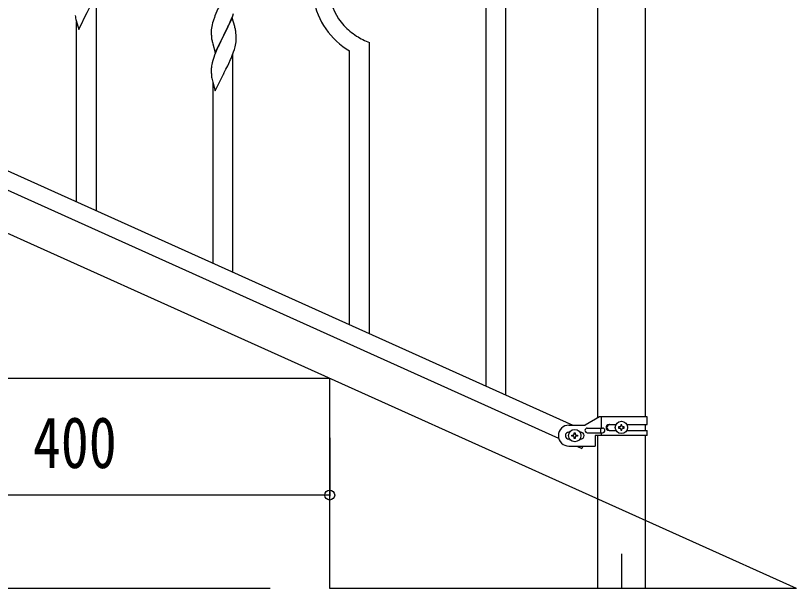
# Model space of a CAD drawing. Units: millimetres, scale not verified. Extents: x -4015 to 4015, y -2862 to 2860.
# Drawn here: x 760 to 1430, y -1990 to -1499 of the extents above; entities that cross this region are included whole.
import ezdxf
from ezdxf.enums import TextEntityAlignment as Align

# ---------------------------------------------------------------- set-up
doc = ezdxf.new("R2010")
doc.units = ezdxf.units.MM
doc.header["$LTSCALE"] = 10
for name, color, linetype in [('0-2_YKK_12', 2, 'Continuous'), ('0-3_YKK_A1', 4, 'Continuous'), ('0-4_YKK_D', 6, 'Continuous')]:
    doc.layers.add(name, color=color, linetype=linetype)
doc.styles.add('ＭＳ ゴシック', font='')
doc.styles.get('ＭＳ ゴシック').set_extended_font_data('MS Gothic')

msp = doc.modelspace()

# ---------------------------------------------------------------- linework, layer by layer
at = {"layer": '0-2_YKK_12'}
msp.add_line((1279.69, -1960.24), (1279.69, -1989.9), dxfattribs=at)
at = {"layer": '0-3_YKK_A1'}
for p, q in [((1163.69, -1816.49), (1163.69, -1160.36)), ((1180.69, -1824.14), (1180.69, -1168.01)), ((1259.44, -1843.71), (1259.44, -1259.9)), ((1299.94, -1259.9), (1299.94, -1842.92)), ((829.69, -1666.18), (829.69, -1479.39)), ((812.69, -1658.52), (812.69, -1504.13)), ((1063.69, -1771.49), (1063.69, -1521.95)), ((946.69, -1718.83), (946.69, -1532.04)), ((1046.69, -1763.84), (1046.69, -1529.03)), ((533.46, -1532.86), (1237.96, -1849.92)), ((521.41, -1543.88), (1225.92, -1860.95)), ((938.86, -1548.51), (938.7, -1548.84)), ((929.69, -1711.18), (929.69, -1556.79)), ((1260.81, -1842.92), (1248.69, -1849.92)), ((1301.69, -1842.92), (1260.81, -1842.92)), ((1262.72, -1852.42), (1262.72, -1842.92)), ((1301.69, -1849.42), (1301.69, -1842.92)), ((1234.69, -1849.92), (1248.69, -1849.92)), ((1250.49, -1852.42), (1263.57, -1852.42)), ((1262.16, -1856.42), (1262.16, -1852.42)), ((1269.09, -1849.42), (1275.02, -1849.42)), ((1278.25, -1851.44), (1277.29, -1851.44)), ((1281.13, -1852.4), (1282.09, -1852.4)), ((1284.36, -1849.42), (1301.69, -1849.42)), ((1299.94, -1849.42), (1299.94, -1854.42)), ((1235.32, -1855.92), (1234.69, -1855.92)), ((1238.25, -1859.4), (1237.29, -1859.4)), ((1241.13, -1858.44), (1242.09, -1858.44)), ((1244.69, -1855.92), (1244.06, -1855.92)), ((1250.49, -1856.42), (1263.57, -1856.42)), ((1257.19, -1858.92), (1257.19, -1867.92)), ((1301.69, -1858.92), (1257.19, -1858.92)), ((1259.44, -1989.9), (1259.44, -1858.92)), ((1262.72, -1858.92), (1262.72, -1856.42)), ((1269.09, -1854.42), (1275.01, -1854.42)), ((1284.36, -1854.42), (1301.69, -1854.42)), ((1299.94, -1858.92), (1299.94, -1989.9)), ((1301.69, -1858.92), (1301.69, -1854.42)), ((1235.32, -1861.92), (1234.69, -1861.92)), ((1244.69, -1861.92), (1244.06, -1861.92)), ((1234.69, -1867.92), (1257.19, -1867.92)), ((1241.41, -1867.92), (1245.73, -1869.86)), ((1246.6, -1867.92), (1245.73, -1869.86))]:
    msp.add_line(p, q, dxfattribs=at)
for points in [[(946.09, -1467.91), (938.86, -1482.77), (938.52, -1483.44), (935.91, -1488.63), (934.81, -1490.93), (934.14, -1492.37), (933.03, -1494.83), (931.36, -1498.86), (930.79, -1500.38)], [(811.86, -1500.93), (812.12, -1502.11), (812.37, -1503.07), (814.64, -1510.71), (821.86, -1495.85), (822.03, -1495.52), (823.75, -1492.14), (825.25, -1489.08), (826.14, -1487.21), (827.69, -1483.79), (828.13, -1482.79), (829.17, -1480.26), (830.3, -1477.23), (830.97, -1475.23)], [(928.19, -1510.76), (928.15, -1511.58), (928.14, -1511.97), (928.16, -1513.83), (928.19, -1514.84), (928.24, -1515.78), (928.34, -1517.22), (928.49, -1518.54), (928.63, -1519.53), (928.81, -1520.48), (928.91, -1520.95), (929.12, -1521.89), (929.37, -1522.85), (931.64, -1530.5), (938.86, -1515.63), (939.03, -1515.3), (940.96, -1511.5), (942.47, -1508.4), (943.14, -1506.99), (944.48, -1504.07), (945.34, -1502.07), (946.56, -1499.03), (947.3, -1497.01)], [(946.09, -1500.78), (938.86, -1515.63), (938.7, -1515.96), (936.35, -1520.62), (934.59, -1524.27), (934.14, -1525.24), (933.03, -1527.7), (931.76, -1530.72), (930.97, -1532.75), (930.25, -1534.76), (929.46, -1537.24), (928.94, -1539.17), (928.63, -1540.57), (928.39, -1541.92), (928.23, -1543.21), (928.17, -1544.04), (928.14, -1544.84), (928.16, -1546.7), (928.19, -1547.71), (928.24, -1548.66), (928.34, -1550.1), (928.49, -1551.41)], [(929.76, -1503.39), (929.32, -1504.86), (928.83, -1506.77), (928.54, -1508.15), (928.32, -1509.49)], [(948.82, -1510.32), (948.48, -1508.9), (948.29, -1508.18), (946.09, -1500.78)], [(949.56, -1520.1), (949.58, -1519.3), (949.58, -1518.16), (949.53, -1516.43), (949.47, -1515.19), (949.36, -1513.77)], [(948.67, -1525.45), (949, -1524.04), (949.27, -1522.67), (949.46, -1521.36)], [(928.86, -1553.59), (929.12, -1554.77), (929.37, -1555.72), (931.64, -1563.37), (938.86, -1548.51), (939.03, -1548.18), (940.75, -1544.79), (942.25, -1541.73), (943.14, -1539.86), (944.69, -1536.44), (945.13, -1535.44), (946.17, -1532.91), (947.3, -1529.88), (947.97, -1527.88)], [(1429.69, -1989.9), (629.69, -1629.9), (229.69, -1629.9)], [(1029.69, -1809.9), (629.69, -1809.9), (629.69, -1629.9)], [(1429.69, -1989.9), (1029.69, -1989.9), (1029.69, -1809.9)], [(1277.29, -1851.44), (1277.29, -1852.4), (1278.25, -1852.4)], [(1280.17, -1850.48), (1280.17, -1849.52), (1279.21, -1849.52), (1279.21, -1850.48)], [(1279.21, -1853.36), (1279.21, -1854.32), (1280.17, -1854.32), (1280.17, -1853.36)], [(1282.09, -1852.4), (1282.09, -1851.44), (1281.13, -1851.44)], [(1237.29, -1859.4), (1237.29, -1858.44), (1238.25, -1858.44)], [(1239.21, -1857.48), (1239.21, -1856.52), (1240.17, -1856.52), (1240.17, -1857.48)], [(1240.17, -1860.36), (1240.17, -1861.32), (1239.21, -1861.32), (1239.21, -1860.36)], [(1242.09, -1858.44), (1242.09, -1859.4), (1241.13, -1859.4)]]:
    msp.add_lwpolyline(points, dxfattribs=at)
for centre in [(1279.69, -1851.92), (1239.69, -1858.92)]:
    msp.add_circle(centre, 5.3, dxfattribs=at)
for centre, radius, start, end in [((1079.36, -1473.42), 64.5, 189.92903, 239.55871), ((1077.9, -1474.21), 48.94, 188.34153, 222.46459), ((866.09, -1490.6), 55.21, 188.49987, 190.79162), ((1005.39, -1527.63), 79.42, 159.93435, 162.22611), ((960.13, -1513.38), 32.04, 173.03232, 175.32407), ((907.35, -1519.03), 42.37, 9.56725, 11.859), ((904.5, -1518.63), 45.12, 6.17603, 8.46779), ((1092.18, -1457.47), 70.83, 224.66249, 236.11211), ((1093.66, -1450.45), 77.52, 238.09168, 247.25412), ((887.57, -1509.17), 63.23, 342.78424, 345.07599), ((918.14, -1518.11), 31.49, 354.07159, 356.36334), ((983.09, -1543.25), 55.21, 188.49987, 190.79162), ((1234.69, -1858.92), 9, 90, 270), ((1250.49, -1854.42), 2, 90, 270), ((1263.57, -1854.42), 2, 270, 90), ((1269.09, -1851.92), 2.5, 90, 270), ((1269.84, -1851.92), 2.5, 90, 270), ((1278.25, -1850.48), 0.96, 270, 0), ((1278.25, -1853.36), 0.96, 0, 90), ((1281.13, -1850.48), 0.96, 180, 270), ((1281.13, -1853.36), 0.96, 90, 180), ((1234.69, -1858.92), 3, 90, 270), ((1238.25, -1857.48), 0.96, 270, 0), ((1238.25, -1860.36), 0.96, 0, 90), ((1241.13, -1857.48), 0.96, 180, 270), ((1241.13, -1860.36), 0.96, 90, 180), ((1244.69, -1858.92), 3, 270, 90)]:
    msp.add_arc(centre, radius, start, end, dxfattribs=at)
at = {"layer": '0-4_YKK_D'}
for p, q in [((1029.69, -1860.9), (1029.69, -1910.9)), ((1029.69, -1909.9), (629.69, -1909.9)), ((978.69, -1989.9), (78.69, -1989.9))]:
    msp.add_line(p, q, dxfattribs=at)
msp.add_circle((1029.69, -1909.9), 4.25, dxfattribs=at)

# ---------------------------------------------------------------- texts
at = {"layer": '0-4_YKK_D', "style": 'ＭＳ ゴシック', "width": 0.8}
msp.add_text('400', height=43.99, dxfattribs=at).set_placement((775.29, -1899.9), align=Align.BOTTOM_LEFT)

doc.saveas('drawing.dxf')
